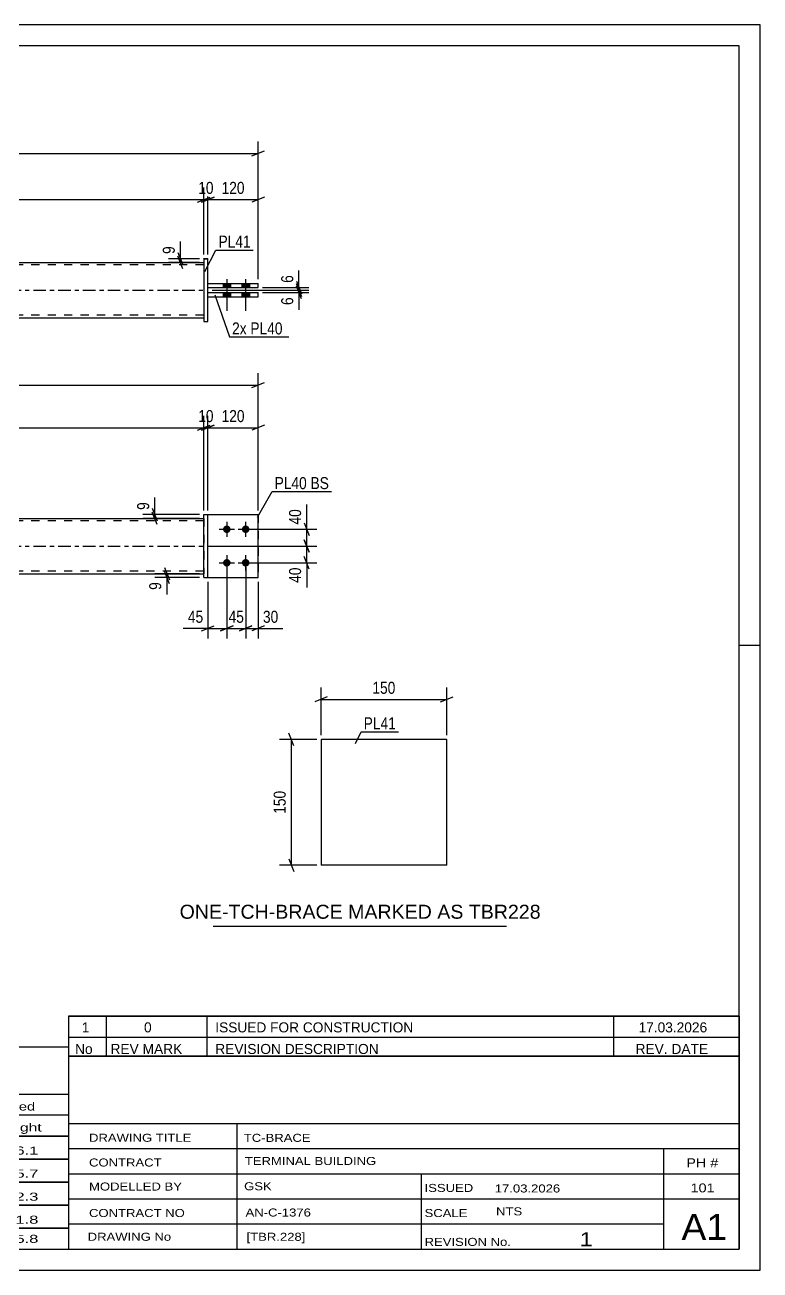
# Model space of a CAD drawing. Header units: millimetres. Extents: x 0 to 420, y 0 to 297.
# Drawn here: x 244.6 to 420, y 0 to 297 of the extents above; entities that cross this region are included whole.
import ezdxf

# ---------------------------------------------------------------- set-up
doc = ezdxf.new("R2010")
doc.units = ezdxf.units.MM
doc.linetypes.add('DXK_LINE_DOT2', pattern=[3.9198, 1.9599, -1.9599])
doc.linetypes.add('DXK_LINE_DOT3', pattern=[5.9187, 2.979, -0.9799, 0.9799, -0.9799])
doc.styles.add('Arial', font='ARIAL.TTF', dxfattribs={"height": 0.2})
doc.styles.add('Arial Narrow', font='ARIALN.TTF', dxfattribs={"height": 0.2})

# ---------------------------------------------------------------- blocks, each defined once
blk = doc.blocks.new('Unknown-581592074-1127')
at = {"color": 5, "linetype": 'Continuous'}
for p, q in [((420, 297), (0, 297)), ((420, 0), (420, 297)), ((415, 292), (5, 292)), ((415, 5), (415, 292)), ((420, 149), (415, 149)), ((5, 5), (415, 5)), ((0, 0), (420, 0))]:
    blk.add_line(p, q, dxfattribs=at)
blk = doc.blocks.new('Part-581592074-2858 - 2857')
at = {"color": 2, "linetype": 'Continuous'}
for p, q in [((345.23, 126.58), (315.23, 126.58)), ((315.23, 126.58), (315.23, 96.58)), ((345.23, 96.58), (345.23, 126.58)), ((345.23, 96.58), (315.23, 96.58))]:
    blk.add_line(p, q, dxfattribs=at)
blk = doc.blocks.new('Part-581592074-1367 - 1364')
at = {"color": 2, "linetype": 'Continuous'}
for p, q in [((287.25, 180.2), (288.25, 180.2)), ((287.25, 165.2), (287.25, 180.2)), ((288.25, 165.2), (288.25, 180.2)), ((287.25, 165.2), (288.25, 165.2)), ((287.25, 165.2), (288.25, 165.2))]:
    blk.add_line(p, q, dxfattribs=at)
at = {"color": 7, "linetype": 'DXK_LINE_DOT2'}
for p, q in [((287.25, 180.2), (288.25, 180.2)), ((287.25, 165.2), (287.25, 165.2)), ((288.25, 165.2), (288.25, 165.2)), ((288.25, 165.2), (288.25, 165.2))]:
    blk.add_line(p, q, dxfattribs=at)
blk = doc.blocks.new('Bolt-581592074-1379 - 1364')
at = {"linetype": 'Continuous'}
for points in [[(292.75, 177.6), (292.94, 177.58), (293.12, 177.52), (293.28, 177.43), (293.42, 177.3), (293.53, 177.15), (293.61, 176.98), (293.65, 176.79), (293.65, 176.6), (293.61, 176.42), (293.53, 176.25), (293.42, 176.1), (293.28, 175.97), (293.12, 175.88), (292.94, 175.82), (292.75, 175.8), (292.57, 175.82), (292.39, 175.88), (292.23, 175.97), (292.09, 176.1), (291.98, 176.25), (291.9, 176.42), (291.86, 176.6), (291.86, 176.79), (291.9, 176.98), (291.98, 177.15), (292.09, 177.3), (292.23, 177.43), (292.39, 177.52), (292.57, 177.58)], [(297.25, 177.6), (297.44, 177.58), (297.62, 177.52), (297.78, 177.43), (297.92, 177.3), (298.03, 177.15), (298.11, 176.98), (298.15, 176.79), (298.15, 176.6), (298.11, 176.42), (298.03, 176.25), (297.92, 176.1), (297.78, 175.97), (297.62, 175.88), (297.44, 175.82), (297.25, 175.8), (297.07, 175.82), (296.89, 175.88), (296.73, 175.97), (296.59, 176.1), (296.48, 176.25), (296.4, 176.42), (296.36, 176.6), (296.36, 176.79), (296.4, 176.98), (296.48, 177.15), (296.59, 177.3), (296.73, 177.43), (296.89, 177.52), (297.07, 177.58)], [(292.75, 169.6), (292.94, 169.58), (293.12, 169.52), (293.28, 169.43), (293.42, 169.3), (293.53, 169.15), (293.61, 168.98), (293.65, 168.79), (293.65, 168.6), (293.61, 168.42), (293.53, 168.25), (293.42, 168.1), (293.28, 167.97), (293.12, 167.88), (292.94, 167.82), (292.75, 167.8), (292.57, 167.82), (292.39, 167.88), (292.23, 167.97), (292.09, 168.1), (291.98, 168.25), (291.9, 168.42), (291.86, 168.6), (291.86, 168.79), (291.9, 168.98), (291.98, 169.15), (292.09, 169.3), (292.23, 169.43), (292.39, 169.52), (292.57, 169.58)], [(297.25, 169.6), (297.44, 169.58), (297.62, 169.52), (297.78, 169.43), (297.92, 169.3), (298.03, 169.15), (298.11, 168.98), (298.15, 168.79), (298.15, 168.6), (298.11, 168.42), (298.03, 168.25), (297.92, 168.1), (297.78, 167.97), (297.62, 167.88), (297.44, 167.82), (297.25, 167.8), (297.07, 167.82), (296.89, 167.88), (296.73, 167.97), (296.59, 168.1), (296.48, 168.25), (296.4, 168.42), (296.36, 168.6), (296.36, 168.79), (296.4, 168.98), (296.48, 169.15), (296.59, 169.3), (296.73, 169.43), (296.89, 169.52), (297.07, 169.58)]]:
    blk.add_hatch(color=1, dxfattribs=at).paths.add_polyline_path(points)
at = {"color": 1, "linetype": 'Continuous'}
for p, q in [((292.75, 178.5), (292.75, 174.9)), ((297.25, 178.5), (297.25, 174.9)), ((290.95, 176.7), (294.55, 176.7)), ((295.45, 176.7), (299.05, 176.7)), ((292.75, 170.5), (292.75, 166.9)), ((297.25, 170.5), (297.25, 166.9)), ((290.95, 168.7), (294.55, 168.7)), ((295.45, 168.7), (299.05, 168.7))]:
    blk.add_line(p, q, dxfattribs=at)
blk = doc.blocks.new('Part-581592074-1440 - 1364')
at = {"linetype": 'Continuous'}
blk.add_hatch(color=2, dxfattribs=at).paths.add_polyline_path([(141.15, 179.3), (140.35, 180.7), (141.95, 180.7)])
at = {"color": 2, "linetype": 'Continuous'}
for p, q in [((111.15, 179.3), (199.15, 179.3)), ((141.15, 179.3), (140.35, 180.7)), ((140.35, 180.7), (141.95, 180.7)), ((141.95, 180.7), (141.15, 179.3)), ((199.25, 179.3), (287.25, 179.3)), ((111.15, 166.1), (199.15, 166.1)), ((199.25, 166.1), (287.25, 166.1))]:
    blk.add_line(p, q, dxfattribs=at)
at = {"color": 7, "linetype": 'DXK_LINE_DOT2'}
for p, q in [((111.15, 166.1), (111.15, 179.3)), ((199.15, 178.7), (111.15, 178.7)), ((287.25, 178.7), (199.25, 178.7)), ((287.25, 179.3), (287.25, 166.1)), ((199.15, 166.7), (111.15, 166.7)), ((287.25, 166.7), (199.25, 166.7))]:
    blk.add_line(p, q, dxfattribs=at)
at = {"color": 7, "linetype": 'DXK_LINE_DOT3'}
for p, q in [((111.15, 172.7), (199.15, 172.7)), ((199.25, 172.7), (287.25, 172.7))]:
    blk.add_line(p, q, dxfattribs=at)
at = {"color": 2, "linetype": 'Continuous'}
blk.add_circle((141.15, 180.2), 1, dxfattribs=at)
blk = doc.blocks.new('Part-581592074-1445 - 1364')
at = {"color": 2, "linetype": 'Continuous'}
for p, q in [((288.25, 180.2), (300.25, 180.2)), ((300.25, 180.2), (300.25, 180.2)), ((300.25, 165.2), (300.25, 180.2)), ((288.25, 165.2), (300.25, 165.2))]:
    blk.add_line(p, q, dxfattribs=at)
at = {"color": 7, "linetype": 'DXK_LINE_DOT2'}
for p, q in [((288.25, 180.2), (300.25, 180.2)), ((288.25, 165.2), (288.25, 180.2)), ((288.25, 165.2), (288.25, 165.2)), ((288.25, 165.2), (300.25, 165.2))]:
    blk.add_line(p, q, dxfattribs=at)
blk = doc.blocks.new('Part-581592074-1450 - 1364')
at = {"color": 7, "linetype": 'DXK_LINE_DOT2'}
for p, q in [((288.25, 180.2), (300.25, 180.2)), ((288.25, 165.2), (288.25, 180.2)), ((288.25, 180.2), (300.25, 180.2)), ((300.25, 180.2), (300.25, 180.2)), ((300.25, 180.2), (300.25, 165.2)), ((288.25, 165.2), (288.25, 165.2)), ((288.25, 165.2), (300.25, 165.2)), ((288.25, 165.2), (300.25, 165.2))]:
    blk.add_line(p, q, dxfattribs=at)
blk = doc.blocks.new('Part-581592074-1778 - 1767')
at = {"color": 2, "linetype": 'Continuous'}
for p, q in [((288.25, 233.15), (300.25, 233.15)), ((288.25, 232.15), (288.25, 233.15)), ((288.25, 232.15), (300.25, 232.15)), ((288.25, 232.14), (300.25, 232.14)), ((300.25, 232.15), (300.25, 233.15))]:
    blk.add_line(p, q, dxfattribs=at)
at = {"color": 7, "linetype": 'DXK_LINE_DOT2'}
for p, q in [((288.25, 233.14), (300.25, 233.14)), ((288.25, 232.14), (288.25, 232.15)), ((300.25, 232.15), (300.25, 232.14)), ((300.25, 232.14), (300.25, 232.15))]:
    blk.add_line(p, q, dxfattribs=at)
blk = doc.blocks.new('Part-581592074-1773 - 1767')
at = {"linetype": 'Continuous'}
blk.add_hatch(color=2, dxfattribs=at).paths.add_polyline_path([(141.15, 233.74), (140.35, 235.14), (141.95, 235.14)])
at = {"color": 2, "linetype": 'Continuous'}
for p, q in [((111.15, 240.34), (199.15, 240.34)), ((199.25, 240.34), (287.25, 240.34)), ((141.15, 233.74), (140.35, 235.14)), ((140.35, 235.14), (141.95, 235.14)), ((141.95, 235.14), (141.15, 233.74)), ((111.15, 227.14), (199.15, 227.14)), ((199.25, 227.14), (287.25, 227.14))]:
    blk.add_line(p, q, dxfattribs=at)
at = {"color": 7, "linetype": 'DXK_LINE_DOT2'}
for p, q in [((111.15, 240.34), (111.15, 227.14)), ((199.15, 239.74), (111.15, 239.74)), ((287.25, 239.74), (199.25, 239.74)), ((287.25, 240.34), (287.25, 227.14)), ((199.15, 227.74), (111.15, 227.74)), ((287.25, 227.74), (199.25, 227.74))]:
    blk.add_line(p, q, dxfattribs=at)
at = {"color": 7, "linetype": 'DXK_LINE_DOT3'}
for p, q in [((111.15, 233.74), (199.15, 233.74)), ((199.25, 233.74), (287.25, 233.74))]:
    blk.add_line(p, q, dxfattribs=at)
at = {"color": 2, "linetype": 'Continuous'}
blk.add_circle((141.15, 234.64), 1, dxfattribs=at)
blk = doc.blocks.new('Part-581592074-1783 - 1767')
at = {"color": 2, "linetype": 'Continuous'}
for p, q in [((288.25, 235.35), (300.25, 235.35)), ((288.25, 234.35), (288.25, 235.35)), ((300.25, 234.35), (300.25, 235.35)), ((288.25, 234.35), (300.25, 234.35)), ((288.25, 234.34), (300.25, 234.34))]:
    blk.add_line(p, q, dxfattribs=at)
at = {"color": 7, "linetype": 'DXK_LINE_DOT2'}
for p, q in [((288.25, 235.34), (300.25, 235.34)), ((288.25, 234.34), (288.25, 234.35)), ((300.25, 234.35), (300.25, 234.34)), ((300.25, 234.34), (300.25, 234.35))]:
    blk.add_line(p, q, dxfattribs=at)
blk = doc.blocks.new('Part-581592074-1788 - 1767')
at = {"color": 2, "linetype": 'Continuous'}
for p, q in [((287.25, 241.25), (287.25, 226.25)), ((287.25, 241.25), (288.25, 241.25)), ((288.25, 226.25), (288.25, 241.25)), ((287.25, 226.25), (288.25, 226.25)), ((287.25, 226.24), (288.25, 226.24))]:
    blk.add_line(p, q, dxfattribs=at)
at = {"color": 7, "linetype": 'DXK_LINE_DOT2'}
for p, q in [((287.25, 241.24), (287.25, 241.25)), ((287.25, 241.24), (288.25, 241.24)), ((287.25, 226.25), (287.25, 226.24)), ((288.25, 226.24), (288.25, 226.25)), ((288.25, 226.25), (288.25, 226.24))]:
    blk.add_line(p, q, dxfattribs=at)
blk = doc.blocks.new('Bolt-581592074-1800 - 1767')
at = {"linetype": 'Continuous'}
for points in [[(293.65, 235.35), (291.85, 235.35), (291.85, 234.35), (293.65, 234.35)], [(293.65, 235.34), (291.85, 235.34), (291.85, 234.34), (293.65, 234.34)], [(298.15, 235.35), (296.35, 235.35), (296.35, 234.35), (298.15, 234.35)], [(298.15, 235.34), (296.35, 235.34), (296.35, 234.34), (298.15, 234.34)], [(293.65, 233.15), (291.85, 233.15), (291.85, 232.15), (293.65, 232.15)], [(293.65, 233.14), (291.85, 233.14), (291.85, 232.14), (293.65, 232.14)], [(298.15, 233.15), (296.35, 233.15), (296.35, 232.15), (298.15, 232.15)], [(298.15, 233.14), (296.35, 233.14), (296.35, 232.14), (298.15, 232.14)]]:
    blk.add_hatch(color=1, dxfattribs=at).paths.add_polyline_path(points)
at = {"color": 1, "linetype": 'Continuous'}
for p, q in [((291.85, 235.35), (291.85, 234.35)), ((291.85, 235.34), (291.85, 234.34)), ((292.75, 236.35), (292.75, 228.85)), ((292.75, 236.34), (292.75, 228.84)), ((293.65, 235.35), (293.65, 234.35)), ((293.65, 235.34), (293.65, 234.34)), ((296.35, 235.35), (296.35, 234.35)), ((296.35, 235.34), (296.35, 234.34)), ((297.25, 236.35), (297.25, 228.85)), ((297.25, 236.34), (297.25, 228.84)), ((298.15, 235.35), (298.15, 234.35)), ((298.15, 235.34), (298.15, 234.34)), ((291.85, 233.15), (291.85, 232.15)), ((291.85, 233.14), (291.85, 232.14)), ((293.65, 233.15), (293.65, 232.15)), ((293.65, 233.14), (293.65, 232.14)), ((296.35, 233.15), (296.35, 232.15)), ((296.35, 233.14), (296.35, 232.14)), ((298.15, 233.15), (298.15, 232.15)), ((298.15, 233.14), (298.15, 232.14))]:
    blk.add_line(p, q, dxfattribs=at)
blk = doc.blocks.new('StraightDimension-581592074-2866 - 2857')
at = {"color": 7, "linetype": 'Continuous'}
for p, q in [((316.73, 136.71), (313.73, 135.51)), ((315.23, 127.58), (315.23, 138.96)), ((343.73, 135.51), (346.73, 136.71)), ((345.23, 127.58), (345.23, 138.96)), ((315.23, 136.11), (345.23, 136.11))]:
    blk.add_line(p, q, dxfattribs=at)
at = {"color": 0}
blk.add_wipeout([(333.57, 136.86), (333.57, 141.06), (326.89, 141.06), (326.89, 136.86)], dxfattribs=at)
at = {"color": 3, "style": 'Arial Narrow'}
blk.add_text('150', height=2.863, dxfattribs=at).set_placement((327.49, 137.46))
blk = doc.blocks.new('StraightDimension-581592074-2944 - 2857')
at = {"color": 7, "linetype": 'Continuous'}
for p, q in [((308.75, 125.08), (307.55, 128.08)), ((314.23, 126.58), (305.3, 126.58)), ((308.15, 96.58), (308.15, 126.58)), ((307.55, 98.08), (308.75, 95.08)), ((314.23, 96.58), (305.3, 96.58))]:
    blk.add_line(p, q, dxfattribs=at)
at = {"color": 0}
blk.add_wipeout([(307.4, 114.92), (303.2, 114.92), (303.2, 108.23), (307.4, 108.23)], dxfattribs=at)
at = {"color": 3, "style": 'Arial Narrow'}
blk.add_text('150', height=2.863, rotation=90.0002, dxfattribs=at).set_placement((306.8, 108.83))
blk = doc.blocks.new('StraightDimension-581592074-1665 - 1364')
at = {"color": 7, "linetype": 'Continuous'}
for p, q in [((292.75, 167.7), (292.75, 150.65)), ((297.26, 167.7), (297.26, 150.65)), ((291.25, 152.45), (294.25, 153.65)), ((292.75, 153.05), (297.26, 153.05)), ((298.76, 153.65), (295.76, 152.45))]:
    blk.add_line(p, q, dxfattribs=at)
at = {"color": 0}
blk.add_wipeout([(297.43, 153.8), (297.43, 158), (292.58, 158), (292.58, 153.8)], dxfattribs=at)
at = {"color": 3, "style": 'Arial Narrow'}
blk.add_text('45', height=2.863, dxfattribs=at).set_placement((293.18, 154.4))
blk = doc.blocks.new('StraightDimension-581592074-1505 - 1364')
at = {"color": 7, "linetype": 'Continuous'}
for p, q in [((287.25, 181.2), (287.25, 203.77)), ((288.25, 181.2), (288.25, 203.77)), ((285.75, 200.32), (288.75, 201.52)), ((289.75, 201.52), (286.75, 200.32)), ((287.25, 200.92), (288.25, 200.92))]:
    blk.add_line(p, q, dxfattribs=at)
at = {"color": 0}
blk.add_wipeout([(290.18, 201.67), (290.18, 205.87), (285.33, 205.87), (285.33, 201.67)], dxfattribs=at)
at = {"color": 3, "style": 'Arial Narrow'}
blk.add_text('10', height=2.863, dxfattribs=at).set_placement((285.93, 202.27))
blk = doc.blocks.new('StraightDimension-581592074-1703 - 1364')
at = {"color": 7, "linetype": 'Continuous'}
for p, q in [((298.26, 176.7), (314.22, 176.7)), ((311.22, 178.2), (312.42, 175.2)), ((311.82, 172.7), (311.82, 176.7)), ((288.25, 172.7), (314.22, 172.7)), ((312.42, 171.2), (311.22, 174.2))]:
    blk.add_line(p, q, dxfattribs=at)
at = {"color": 0}
blk.add_wipeout([(311.07, 182.08), (306.87, 182.08), (306.87, 177.22), (311.07, 177.22)], dxfattribs=at)
at = {"color": 7, "linetype": 'Continuous'}
blk.add_line((311.82, 176.7), (311.82, 182.6), dxfattribs=at)
blk.add_line((311.82, 176.7), (311.82, 182.6), dxfattribs=at)
at = {"color": 3, "style": 'Arial Narrow'}
blk.add_text('40', height=2.863, rotation=90.0002, dxfattribs=at).set_placement((310.47, 177.82))
blk = doc.blocks.new('StraightDimension-581592074-1649 - 1364')
at = {"color": 7, "linetype": 'Continuous'}
for p, q in [((292.75, 167.7), (292.75, 150.65)), ((288.25, 164.2), (288.25, 150.65)), ((286.75, 152.45), (289.75, 153.65)), ((288.25, 153.05), (292.75, 153.05)), ((294.25, 153.65), (291.25, 152.45))]:
    blk.add_line(p, q, dxfattribs=at)
at = {"color": 0}
blk.add_wipeout([(287.73, 153.8), (287.73, 158), (282.87, 158), (282.87, 153.8)], dxfattribs=at)
at = {"color": 7, "linetype": 'Continuous'}
blk.add_line((288.25, 153.05), (282.35, 153.05), dxfattribs=at)
blk.add_line((288.25, 153.05), (282.35, 153.05), dxfattribs=at)
at = {"color": 3, "style": 'Arial Narrow'}
blk.add_text('45', height=2.863, dxfattribs=at).set_placement((283.47, 154.4))
blk = doc.blocks.new('StraightDimension-581592074-1730 - 1364')
at = {"color": 7, "linetype": 'Continuous'}
for p, q in [((274.97, 181.7), (276.17, 178.7)), ((286.25, 180.2), (272.72, 180.2)), ((286.25, 179.3), (272.72, 179.3)), ((276.17, 177.8), (274.97, 180.8)), ((275.57, 179.3), (275.57, 180.2))]:
    blk.add_line(p, q, dxfattribs=at)
at = {"color": 0}
blk.add_wipeout([(274.82, 183.75), (270.62, 183.75), (270.62, 180.72), (274.82, 180.72)], dxfattribs=at)
at = {"color": 7, "linetype": 'Continuous'}
blk.add_line((275.57, 180.2), (275.57, 184.28), dxfattribs=at)
blk.add_line((275.57, 180.2), (275.57, 184.28), dxfattribs=at)
at = {"color": 3, "style": 'Arial Narrow'}
blk.add_text('9', height=2.86, rotation=90.0002, dxfattribs=at).set_placement((274.22, 181.32))
blk = doc.blocks.new('StraightDimension-581592074-1496 - 1364')
at = {"color": 7, "linetype": 'Continuous'}
for p, q in [((111.15, 182.2), (111.15, 203.77)), ((287.25, 181.2), (287.25, 203.77)), ((112.65, 201.52), (109.65, 200.32)), ((111.15, 200.92), (287.25, 200.92)), ((285.75, 200.32), (288.75, 201.52))]:
    blk.add_line(p, q, dxfattribs=at)
at = {"color": 0}
blk.add_wipeout([(203.46, 201.67), (203.46, 205.87), (194.95, 205.87), (194.95, 201.67)], dxfattribs=at)
at = {"color": 3, "style": 'Arial Narrow'}
blk.add_text('1941', height=2.863, dxfattribs=at).set_placement((195.55, 202.27))
blk = doc.blocks.new('StraightDimension-581592074-1523 - 1364')
at = {"color": 7, "linetype": 'Continuous'}
for p, q in [((288.25, 181.2), (288.25, 203.77)), ((300.25, 181.2), (300.25, 203.77)), ((286.75, 200.32), (289.75, 201.52)), ((288.25, 200.92), (300.25, 200.92)), ((301.75, 201.52), (298.75, 200.32))]:
    blk.add_line(p, q, dxfattribs=at)
at = {"color": 0}
blk.add_wipeout([(297.6, 201.67), (297.6, 205.87), (290.91, 205.87), (290.91, 201.67)], dxfattribs=at)
at = {"color": 3, "style": 'Arial Narrow'}
blk.add_text('120', height=2.863, dxfattribs=at).set_placement((291.51, 202.27))
blk = doc.blocks.new('StraightDimension-581592074-1546 - 1364')
at = {"color": 7, "linetype": 'Continuous'}
for p, q in [((98.15, 181.2), (98.15, 213.94)), ((300.25, 181.2), (300.25, 213.94)), ((99.65, 211.69), (96.65, 210.49)), ((98.15, 211.09), (300.25, 211.09)), ((298.75, 210.49), (301.75, 211.69))]:
    blk.add_line(p, q, dxfattribs=at)
at = {"color": 0}
blk.add_wipeout([(203.46, 211.84), (203.46, 216.04), (194.95, 216.04), (194.95, 211.84)], dxfattribs=at)
at = {"color": 3, "style": 'Arial Narrow'}
blk.add_text('2201', height=2.863, dxfattribs=at).set_placement((195.55, 212.44))
blk = doc.blocks.new('StraightDimension-581592074-1640 - 1364')
at = {"color": 7, "linetype": 'Continuous'}
for p, q in [((277.86, 167.6), (279.06, 164.6)), ((279.06, 163.7), (277.86, 166.7)), ((286.25, 166.1), (275.61, 166.1)), ((286.25, 165.2), (275.61, 165.2)), ((278.46, 165.2), (278.46, 166.1))]:
    blk.add_line(p, q, dxfattribs=at)
at = {"color": 0}
blk.add_wipeout([(277.71, 164.67), (273.51, 164.67), (273.51, 161.65), (277.71, 161.65)], dxfattribs=at)
at = {"color": 7, "linetype": 'Continuous'}
blk.add_line((278.46, 165.2), (278.46, 161.12), dxfattribs=at)
blk.add_line((278.46, 165.2), (278.46, 161.12), dxfattribs=at)
at = {"color": 3, "style": 'Arial Narrow'}
blk.add_text('9', height=2.86, rotation=90.0002, dxfattribs=at).set_placement((277.11, 162.25))
blk = doc.blocks.new('StraightDimension-581592074-1675 - 1364')
at = {"color": 7, "linetype": 'Continuous'}
for p, q in [((297.26, 167.7), (297.26, 150.65)), ((300.25, 164.2), (300.25, 150.65)), ((295.76, 152.45), (298.75, 153.65)), ((297.26, 153.05), (300.25, 153.05)), ((301.75, 153.65), (298.75, 152.45))]:
    blk.add_line(p, q, dxfattribs=at)
at = {"color": 0}
blk.add_wipeout([(305.64, 153.8), (305.64, 158), (300.78, 158), (300.78, 153.8)], dxfattribs=at)
at = {"color": 7, "linetype": 'Continuous'}
blk.add_line((300.25, 153.05), (306.16, 153.05), dxfattribs=at)
blk.add_line((300.25, 153.05), (306.16, 153.05), dxfattribs=at)
at = {"color": 3, "style": 'Arial Narrow'}
blk.add_text('30', height=2.863, dxfattribs=at).set_placement((301.38, 154.4))
blk = doc.blocks.new('StraightDimension-581592074-1716 - 1364')
at = {"color": 7, "linetype": 'Continuous'}
for p, q in [((288.25, 172.7), (314.22, 172.7)), ((311.22, 174.2), (312.42, 171.2)), ((311.82, 168.7), (311.82, 172.7)), ((312.42, 167.2), (311.22, 170.2)), ((298.26, 168.7), (314.22, 168.7))]:
    blk.add_line(p, q, dxfattribs=at)
at = {"color": 0}
blk.add_wipeout([(311.07, 168.17), (306.87, 168.17), (306.87, 163.32), (311.07, 163.32)], dxfattribs=at)
at = {"color": 7, "linetype": 'Continuous'}
blk.add_line((311.82, 168.7), (311.82, 162.79), dxfattribs=at)
blk.add_line((311.82, 168.7), (311.82, 162.79), dxfattribs=at)
at = {"color": 3, "style": 'Arial Narrow'}
blk.add_text('40', height=2.863, rotation=90.0002, dxfattribs=at).set_placement((310.47, 163.92))
blk = doc.blocks.new('StraightDimension-581592074-1890 - 1767')
at = {"color": 7, "linetype": 'Continuous'}
for p, q in [((286.75, 254.74), (289.75, 255.94)), ((288.25, 242.24), (288.25, 258.19)), ((301.75, 255.94), (298.75, 254.74)), ((300.25, 236.35), (300.25, 258.19)), ((288.25, 255.34), (300.25, 255.34))]:
    blk.add_line(p, q, dxfattribs=at)
at = {"color": 0}
blk.add_wipeout([(297.6, 256.09), (297.6, 260.29), (290.91, 260.29), (290.91, 256.09)], dxfattribs=at)
at = {"color": 3, "style": 'Arial Narrow'}
blk.add_text('120', height=2.863, dxfattribs=at).set_placement((291.51, 256.69))
blk = doc.blocks.new('StraightDimension-581592074-1805 - 1767')
at = {"color": 7, "linetype": 'Continuous'}
for p, q in [((286.25, 241.24), (278.83, 241.24)), ((281.08, 242.74), (282.28, 239.74)), ((282.28, 238.84), (281.08, 241.84)), ((281.68, 240.34), (281.68, 241.24)), ((286.25, 240.34), (278.83, 240.34))]:
    blk.add_line(p, q, dxfattribs=at)
at = {"color": 0}
blk.add_wipeout([(280.93, 244.8), (276.73, 244.8), (276.73, 241.77), (280.93, 241.77)], dxfattribs=at)
at = {"color": 7, "linetype": 'Continuous'}
blk.add_line((281.68, 241.24), (281.68, 245.32), dxfattribs=at)
blk.add_line((281.68, 241.24), (281.68, 245.32), dxfattribs=at)
at = {"color": 3, "style": 'Arial Narrow'}
blk.add_text('9', height=2.86, rotation=90.0002, dxfattribs=at).set_placement((280.33, 242.37))
blk = doc.blocks.new('StraightDimension-581592074-1816 - 1767')
at = {"color": 7, "linetype": 'Continuous'}
for p, q in [((309.35, 235.85), (310.55, 232.85)), ((310.55, 232.24), (309.35, 235.24)), ((289.25, 233.74), (312.35, 233.74)), ((301.25, 234.35), (312.35, 234.35)), ((309.95, 233.74), (309.95, 234.35))]:
    blk.add_line(p, q, dxfattribs=at)
at = {"color": 0}
blk.add_wipeout([(309.2, 237.9), (305, 237.9), (305, 234.87), (309.2, 234.87)], dxfattribs=at)
at = {"color": 7, "linetype": 'Continuous'}
blk.add_line((309.95, 234.35), (309.95, 238.42), dxfattribs=at)
blk.add_line((309.95, 234.35), (309.95, 238.42), dxfattribs=at)
at = {"color": 3, "style": 'Arial Narrow'}
blk.add_text('6', height=2.86, rotation=90.0002, dxfattribs=at).set_placement((308.6, 235.47))
blk = doc.blocks.new('StraightDimension-581592074-1825 - 1767')
at = {"color": 7, "linetype": 'Continuous'}
for p, q in [((309.35, 235.24), (310.55, 232.24)), ((310.55, 231.65), (309.35, 234.65)), ((289.25, 233.74), (312.35, 233.74)), ((301.25, 233.15), (312.35, 233.15)), ((309.95, 233.15), (309.95, 233.74))]:
    blk.add_line(p, q, dxfattribs=at)
at = {"color": 0}
blk.add_wipeout([(309.2, 232.62), (305, 232.62), (305, 229.59), (309.2, 229.59)], dxfattribs=at)
at = {"color": 7, "linetype": 'Continuous'}
blk.add_line((309.95, 233.15), (309.95, 229.07), dxfattribs=at)
blk.add_line((309.95, 233.15), (309.95, 229.07), dxfattribs=at)
at = {"color": 3, "style": 'Arial Narrow'}
blk.add_text('6', height=2.86, rotation=90.0002, dxfattribs=at).set_placement((308.6, 230.19))
blk = doc.blocks.new('StraightDimension-581592074-1900 - 1767')
at = {"color": 7, "linetype": 'Continuous'}
for p, q in [((285.75, 254.74), (288.75, 255.94)), ((289.75, 255.94), (286.75, 254.74)), ((287.25, 242.24), (287.25, 258.19)), ((288.25, 242.24), (288.25, 258.19)), ((287.25, 255.34), (288.25, 255.34))]:
    blk.add_line(p, q, dxfattribs=at)
at = {"color": 0}
blk.add_wipeout([(290.18, 256.09), (290.18, 260.29), (285.33, 260.29), (285.33, 256.09)], dxfattribs=at)
at = {"color": 3, "style": 'Arial Narrow'}
blk.add_text('10', height=2.863, dxfattribs=at).set_placement((285.93, 256.69))
blk = doc.blocks.new('StraightDimension-581592074-1910 - 1767')
at = {"color": 7, "linetype": 'Continuous'}
for p, q in [((112.65, 255.94), (109.65, 254.74)), ((111.15, 243.25), (111.15, 258.19)), ((285.75, 254.74), (288.75, 255.94)), ((287.25, 242.24), (287.25, 258.19)), ((111.15, 255.34), (287.25, 255.34))]:
    blk.add_line(p, q, dxfattribs=at)
at = {"color": 0}
blk.add_wipeout([(203.46, 256.09), (203.46, 260.29), (194.95, 260.29), (194.95, 256.09)], dxfattribs=at)
at = {"color": 3, "style": 'Arial Narrow'}
blk.add_text('1941', height=2.863, dxfattribs=at).set_placement((195.55, 256.69))
blk = doc.blocks.new('StraightDimension-581592074-1941 - 1767')
at = {"color": 7, "linetype": 'Continuous'}
for p, q in [((98.15, 236.34), (98.15, 269.19)), ((300.25, 236.35), (300.25, 269.19)), ((99.65, 266.94), (96.65, 265.74)), ((98.15, 266.34), (300.25, 266.34)), ((298.75, 265.74), (301.75, 266.94))]:
    blk.add_line(p, q, dxfattribs=at)
at = {"color": 0}
blk.add_wipeout([(203.46, 267.09), (203.46, 271.29), (194.95, 271.29), (194.95, 267.09)], dxfattribs=at)
at = {"color": 3, "style": 'Arial Narrow'}
blk.add_text('2201', height=2.863, dxfattribs=at).set_placement((195.55, 267.69))
blk = doc.blocks.new('Unknown-581592074-3107')
at = {"color": 7, "linetype": 'Continuous'}
for p, q in [((255, 51.05), (255, 5)), ((255, 51.05), (415, 51.05)), ((415, 51), (415, 5)), ((255, 35), (415, 35)), ((295.14, 35), (295.14, 5)), ((255, 29), (415, 29)), ((397, 5.05), (397, 29.05)), ((255, 23), (415, 23)), ((339.14, 23), (339.14, 5)), ((255, 17), (415, 17)), ((255, 11), (397, 11)), ((255, 5), (415, 5))]:
    blk.add_line(p, q, dxfattribs=at)
at = {"color": 7, "style": 'Arial Narrow'}
for s, height, width, p in [('DRAWING TITLE', 1.9089, 1.425378, (259.88, 30.61)), ('TC-BRACE', 1.909, 1.425378, (296.81, 30.59)), ('TERMINAL BUILDING', 1.9089, 1.425378, (297.06, 25.07)), ('CONTRACT', 1.909, 1.425378, (259.88, 24.71)), ('MODELLED BY', 1.9089, 1.425378, (259.88, 18.98)), ('GSK', 1.909, 1.425378, (296.88, 19.04)), ('ISSUED', 1.909, 1.425378, (339.94, 18.64)), ('17.03.2026', 1.909, 1.425378, (356.69, 18.52)), ('CONTRACT NO', 1.9089, 1.425378, (259.88, 12.66)), ('AN-C-1376', 1.909, 1.425378, (297.23, 12.78)), ('SCALE', 1.909, 1.425378, (339.94, 12.65)), ('A1', 6.204, 1.25, (401.24, 7.2)), ('DRAWING No', 1.909, 1.425378, (259.56, 7)), ('[TBR.228]', 1.909, 1.425378, (297.46, 6.99)), ('1', 3.34, 1.5, (376.91, 5.68)), ('REVISION No.', 1.9089, 1.425378, (339.94, 5.77))]:
    blk.add_text(s, height=height, dxfattribs=dict(at, width=width)).set_placement(p)
at = {"color": 7, "linetype": 'Continuous', "style": 'Arial Narrow'}
for s, height, width, p in [('PH #', 2.1, 1.42538, (402.4, 24.55)), ('101', 2.1, 1.42538, (403.41, 18.55)), ('NTS', 1.909, 1.425378, (357, 13.05))]:
    blk.add_text(s, height=height, dxfattribs=dict(at, width=width)).set_placement(p)
blk = doc.blocks.new('Unknown-581592074-3108')
at = {"color": 7, "linetype": 'Continuous'}
for p, q in [((255, 60.55), (415, 60.55)), ((415, 60.55), (255, 60.55)), ((255, 60.55), (255, 55.55)), ((264, 60.55), (264, 55.55)), ((288, 60.55), (288, 55.55)), ((385, 60.55), (385, 55.55)), ((415, 60.55), (415, 55.55)), ((255, 55.55), (415, 55.55)), ((255, 55.55), (255, 51.05)), ((255, 55.55), (415, 55.55)), ((264, 55.55), (264, 51.05)), ((288, 55.55), (288, 51.05)), ((385, 55.55), (385, 51.05)), ((415, 55.55), (415, 51.05)), ((415, 51.05), (255, 51.05))]:
    blk.add_line(p, q, dxfattribs=at)
at = {"color": 7, "linetype": 'Continuous', "style": 'Arial Narrow'}
for s, height, width, p in [('1', 2.39, 1.196471, (258.16, 56.7)), ('0', 2.39, 1.196471, (273, 56.7)), ('ISSUED FOR CONSTRUCTION', 2.3861, 1.196471, (290, 56.7)), ('17.03.2026', 2.386, 1.196471, (391, 56.7)), ('No', 2.386, 1.2, (256.54, 51.55)), ('REV MARK', 2.386, 1.2, (265, 51.55)), ('REVISION DESCRIPTION', 2.3861, 1.2, (290, 51.55)), ('REV. DATE', 2.386, 1.2, (390.28, 51.55))]:
    blk.add_text(s, height=height, dxfattribs=dict(at, width=width)).set_placement(p)
blk = doc.blocks.new('Unknown-581592074-3109')
at = {"color": 7, "linetype": 'Continuous'}
for p, q in [((95, 53.25), (255, 53.25)), ((95, 42), (95, 53.25)), ((255, 53.25), (255, 42)), ((95, 42), (255, 42)), ((95, 42), (95, 37)), ((255, 42), (255, 37)), ((95, 37), (255, 37)), ((95, 37), (95, 32)), ((119, 37), (119, 32)), ((154.5, 37), (154.5, 32)), ((180.5, 37), (180.5, 32)), ((193.5, 37), (193.5, 32)), ((211, 37), (211, 32)), ((233, 37), (233, 32)), ((255, 37), (255, 32)), ((95, 32), (255, 32)), ((95, 31.95), (95, 26.55)), ((95, 31.95), (255, 31.95)), ((119, 32), (119, 26.5)), ((154.5, 32), (154.5, 26.5)), ((180.5, 32), (180.5, 26.5)), ((193.5, 32), (193.5, 26.5)), ((211, 32), (211, 26.5)), ((233, 32), (233, 26.5)), ((255, 31.95), (255, 26.55)), ((95, 26.55), (255, 26.55)), ((95, 26.45), (95, 21.05)), ((95, 26.45), (255, 26.45)), ((119, 26.5), (119, 21)), ((154.5, 26.5), (154.5, 21)), ((180.5, 26.5), (180.5, 21)), ((193.5, 26.5), (193.5, 21)), ((211, 26.5), (211, 21)), ((233, 26.5), (233, 21)), ((255, 26.45), (255, 21.05)), ((95, 21.05), (255, 21.05)), ((95, 20.95), (95, 15.55)), ((95, 20.95), (255, 20.95)), ((119, 21), (119, 15.5)), ((154.5, 21), (154.5, 15.5)), ((180.5, 21), (180.5, 15.5)), ((193.5, 21), (193.5, 15.5)), ((211, 21), (211, 15.5)), ((233, 21), (233, 15.5)), ((255, 20.95), (255, 15.55)), ((95, 15.55), (255, 15.55)), ((95, 15.45), (95, 10.05)), ((95, 15.45), (255, 15.45)), ((119, 15.5), (119, 10)), ((154.5, 15.5), (154.5, 10)), ((180.5, 15.5), (180.5, 10)), ((193.5, 15.5), (193.5, 10)), ((211, 15.5), (211, 10)), ((233, 15.5), (233, 10)), ((255, 15.45), (255, 10.05)), ((95, 10.05), (255, 10.05)), ((95, 10), (255, 10)), ((95, 10), (95, 5)), ((211, 10), (211, 5)), ((233, 10), (233, 5)), ((255, 10), (255, 5)), ((95, 5), (255, 5))]:
    blk.add_line(p, q, dxfattribs=at)
at = {"color": 7, "style": 'Arial Narrow'}
for s, height, width, p in [('GENERAL NOTES & WELD DETAILS :', 2.8633, 1.4, (96.15, 45.56)), ('REFER TYP DRAWING TYP-01', 1.9089, 1.6, (179.7, 45.66)), ("MATERIAL LIST FOR ASSEMBLY MK'D", 1.9089, 1.6, (96.15, 38.06)), ('TBR228', 1.909, 1.794707, (187.59, 37.97)), ('1', 1.91, 1.794707, (217.08, 38.06)), ('No. Required', 1.9089, 1.6, (226.41, 38.06)), ('Mark', 1.909, 1.7, (96.34, 33)), ('Profile', 1.909, 1.7, (129.41, 33)), ('Material', 1.909, 1.7, (159.54, 33.06)), ('No.', 1.909, 1.7, (184.5, 33.06)), ('Length', 1.909, 1.7, (195, 33.06)), ('Area', 1.909, 1.7, (217.5, 33.06)), ('Weight', 1.909, 1.7, (237, 33.06))]:
    blk.add_text(s, height=height, dxfattribs=dict(at, width=width)).set_placement(p)
at = {"color": 7, "linetype": 'Continuous', "style": 'Arial Narrow'}
for s, height, width, p in [('TBR228', 1.909, 1.794707, (96.5, 27.56)), ('SHS132*6', 1.909, 1.794707, (121, 27.56)), ('E350', 1.909, 1.794707, (160.74, 27.56)), ('1', 1.91, 1.794707, (184.86, 27.56)), ('1941', 1.909, 1.794707, (197.58, 27.56)), ('1.0', 1.909, 1.794707, (221.32, 27.56)), ('46.1', 1.909, 1.794707, (240.14, 27.56)), ('PL40', 1.909, 1.794707, (96.5, 22.06)), ('PL10*120', 1.909, 1.794707, (121, 22.06)), ('E350', 1.909, 1.794707, (160.74, 22.06)), ('4', 1.91, 1.794707, (184.86, 22.06)), ('150', 1.909, 1.794707, (199.77, 22.06)), ('0.0', 1.909, 1.794707, (221.32, 22.06)), ('5.7', 1.909, 1.794707, (242.33, 22.06)), ('PL98', 1.909, 1.794707, (96.5, 16.56)), ('PL10*170', 1.909, 1.794707, (121, 16.56)), ('E350', 1.909, 1.794707, (160.74, 16.56)), ('1', 1.91, 1.794707, (184.86, 16.56)), ('170', 1.909, 1.794707, (199.77, 16.56)), ('0.1', 1.909, 1.794707, (221.32, 16.56)), ('2.3', 1.909, 1.794707, (242.33, 16.56)), ('PL41', 1.909, 1.794707, (96.5, 11.06)), ('PL10*150', 1.909, 1.794707, (121, 11.06)), ('E350', 1.909, 1.794707, (160.74, 11.06)), ('1', 1.91, 1.794707, (184.86, 11.06)), ('150', 1.909, 1.794707, (199.77, 11.06)), ('0.1', 1.909, 1.794707, (221.32, 11.06)), ('1.8', 1.909, 1.794707, (242.33, 11.06)), ('Total', 1.909, 1.7, (197.33, 6.5)), ('1.3', 1.909, 1.794707, (220.83, 6.5)), ('55.8', 1.909, 1.794707, (240.14, 6.5))]:
    blk.add_text(s, height=height, dxfattribs=dict(at, width=width)).set_placement(p)
blk = doc.blocks.new('Unknown-581592074-3110')
at = {"color": 7, "linetype": 'Continuous'}
blk.add_line((289.5, 82.05), (359.5, 82.05), dxfattribs=at)
at = {"color": 7, "style": 'Arial'}
blk.add_text('ONE-TCH-BRACE MARKED AS TBR228', height=3.3428, dxfattribs=at).set_placement((281.49, 83.8))
blk = doc.blocks.new('Mark-581592074-2947 - 2857')
at = {"color": 0}
blk.add_wipeout([(333.09, 128.98), (333.09, 131.98), (325.42, 131.98), (325.42, 128.98)], dxfattribs=at)
blk.add_wipeout([(333.09, 128.98), (333.09, 131.98), (325.42, 131.98), (325.42, 128.98)], dxfattribs=at)
at = {"color": 30, "linetype": 'Continuous'}
for p, q in [((323.44, 125.64), (324.82, 128.38)), ((324.82, 128.38), (333.69, 128.38))]:
    blk.add_line(p, q, dxfattribs=at)
at = {"color": 3, "style": 'Arial Narrow'}
blk.add_text('PL41', height=2.863, dxfattribs=at).set_placement((325.42, 128.98))
blk = doc.blocks.new('MarkSet-581592074-1752 - 1364')
at = {"color": 0}
blk.add_wipeout([(311.83, 186.28), (311.83, 189.28), (304.16, 189.28), (304.16, 186.28)], dxfattribs=at)
blk.add_wipeout([(311.83, 186.28), (311.83, 189.28), (304.16, 189.28), (304.16, 186.28)], dxfattribs=at)
at = {"color": 30, "linetype": 'Continuous'}
blk.add_line((300.06, 179.62), (303.56, 185.68), dxfattribs=at)
at = {"color": 0}
blk.add_wipeout([(317.12, 186.28), (317.12, 189.28), (312.73, 189.28), (312.73, 186.28)], dxfattribs=at)
blk.add_wipeout([(317.12, 186.28), (317.12, 189.28), (312.73, 189.28), (312.73, 186.28)], dxfattribs=at)
at = {"color": 30, "linetype": 'Continuous'}
blk.add_line((303.56, 185.68), (317.72, 185.68), dxfattribs=at)
at = {"color": 3, "style": 'Arial Narrow'}
for s, p in [('PL40', (304.16, 186.28)), ('BS', (312.73, 186.28))]:
    blk.add_text(s, height=2.863, dxfattribs=at).set_placement(p)
blk = doc.blocks.new('Mark-581592074-1784 - 1767')
at = {"color": 0}
blk.add_wipeout([(298.45, 243.9), (298.45, 246.9), (290.77, 246.9), (290.77, 243.9)], dxfattribs=at)
blk.add_wipeout([(298.45, 243.9), (298.45, 246.9), (290.77, 246.9), (290.77, 243.9)], dxfattribs=at)
at = {"color": 30, "linetype": 'Continuous'}
for p, q in [((287.48, 238.22), (290.17, 243.3)), ((290.17, 243.3), (299.05, 243.3))]:
    blk.add_line(p, q, dxfattribs=at)
at = {"color": 3, "style": 'Arial Narrow'}
blk.add_text('PL41', height=2.863, dxfattribs=at).set_placement((290.77, 243.9))
blk = doc.blocks.new('MarkSet-581592074-1973 - 1767')
at = {"color": 0}
blk.add_wipeout([(297.48, 223.17), (297.48, 226.17), (294.01, 226.17), (294.01, 223.17)], dxfattribs=at)
blk.add_wipeout([(297.48, 223.17), (297.48, 226.17), (294.01, 226.17), (294.01, 223.17)], dxfattribs=at)
at = {"color": 30, "linetype": 'Continuous'}
blk.add_line((289.87, 232.6), (293.41, 222.57), dxfattribs=at)
at = {"color": 0}
blk.add_wipeout([(306.05, 223.17), (306.05, 226.17), (298.38, 226.17), (298.38, 223.17)], dxfattribs=at)
blk.add_wipeout([(306.05, 223.17), (306.05, 226.17), (298.38, 226.17), (298.38, 223.17)], dxfattribs=at)
at = {"color": 30, "linetype": 'Continuous'}
blk.add_line((293.41, 222.57), (307.55, 222.57), dxfattribs=at)
at = {"color": 3, "style": 'Arial Narrow'}
for s, p in [('2x', (294.01, 223.17)), ('PL40', (298.38, 223.17))]:
    blk.add_text(s, height=2.863, dxfattribs=at).set_placement(p)

msp = doc.modelspace()

# ---------------------------------------------------------------- block references
for name in ['Unknown-581592074-1127', 'Part-581592074-1788 - 1767', 'Part-581592074-1773 - 1767', 'Part-581592074-1783 - 1767', 'Bolt-581592074-1800 - 1767', 'Part-581592074-1778 - 1767', 'Part-581592074-1440 - 1364', 'Part-581592074-1367 - 1364', 'Part-581592074-1445 - 1364', 'Part-581592074-1450 - 1364', 'Bolt-581592074-1379 - 1364', 'Part-581592074-2858 - 2857', 'Unknown-581592074-3110', 'Unknown-581592074-3108', 'Unknown-581592074-3109', 'Unknown-581592074-3107']:
    msp.add_blockref(name, (0, 0))

# ---------------------------------------------------------------- next in the draw order: block references
for name in ['StraightDimension-581592074-1890 - 1767', 'StraightDimension-581592074-1505 - 1364', 'StraightDimension-581592074-1665 - 1364', 'StraightDimension-581592074-2866 - 2857']:
    msp.add_blockref(name, (0, 0))

# ---------------------------------------------------------------- next in the draw order: block references
for name in ['StraightDimension-581592074-1805 - 1767', 'StraightDimension-581592074-1816 - 1767', 'StraightDimension-581592074-1730 - 1364', 'StraightDimension-581592074-1703 - 1364', 'StraightDimension-581592074-1649 - 1364', 'StraightDimension-581592074-1675 - 1364', 'Mark-581592074-2947 - 2857', 'StraightDimension-581592074-2944 - 2857']:
    msp.add_blockref(name, (0, 0))

# ---------------------------------------------------------------- next in the draw order: block references
for name in ['StraightDimension-581592074-1900 - 1767', 'StraightDimension-581592074-1825 - 1767', 'StraightDimension-581592074-1496 - 1364', 'StraightDimension-581592074-1716 - 1364', 'StraightDimension-581592074-1640 - 1364']:
    msp.add_blockref(name, (0, 0))

# ---------------------------------------------------------------- next in the draw order: block references
for name in ['StraightDimension-581592074-1910 - 1767', 'MarkSet-581592074-1973 - 1767', 'StraightDimension-581592074-1523 - 1364']:
    msp.add_blockref(name, (0, 0))

# ---------------------------------------------------------------- next in the draw order: block references
for name in ['StraightDimension-581592074-1941 - 1767', 'StraightDimension-581592074-1546 - 1364']:
    msp.add_blockref(name, (0, 0))

# ---------------------------------------------------------------- next in the draw order: block references
for name in ['Mark-581592074-1784 - 1767', 'MarkSet-581592074-1752 - 1364']:
    msp.add_blockref(name, (0, 0))

doc.saveas('drawing.dxf')
